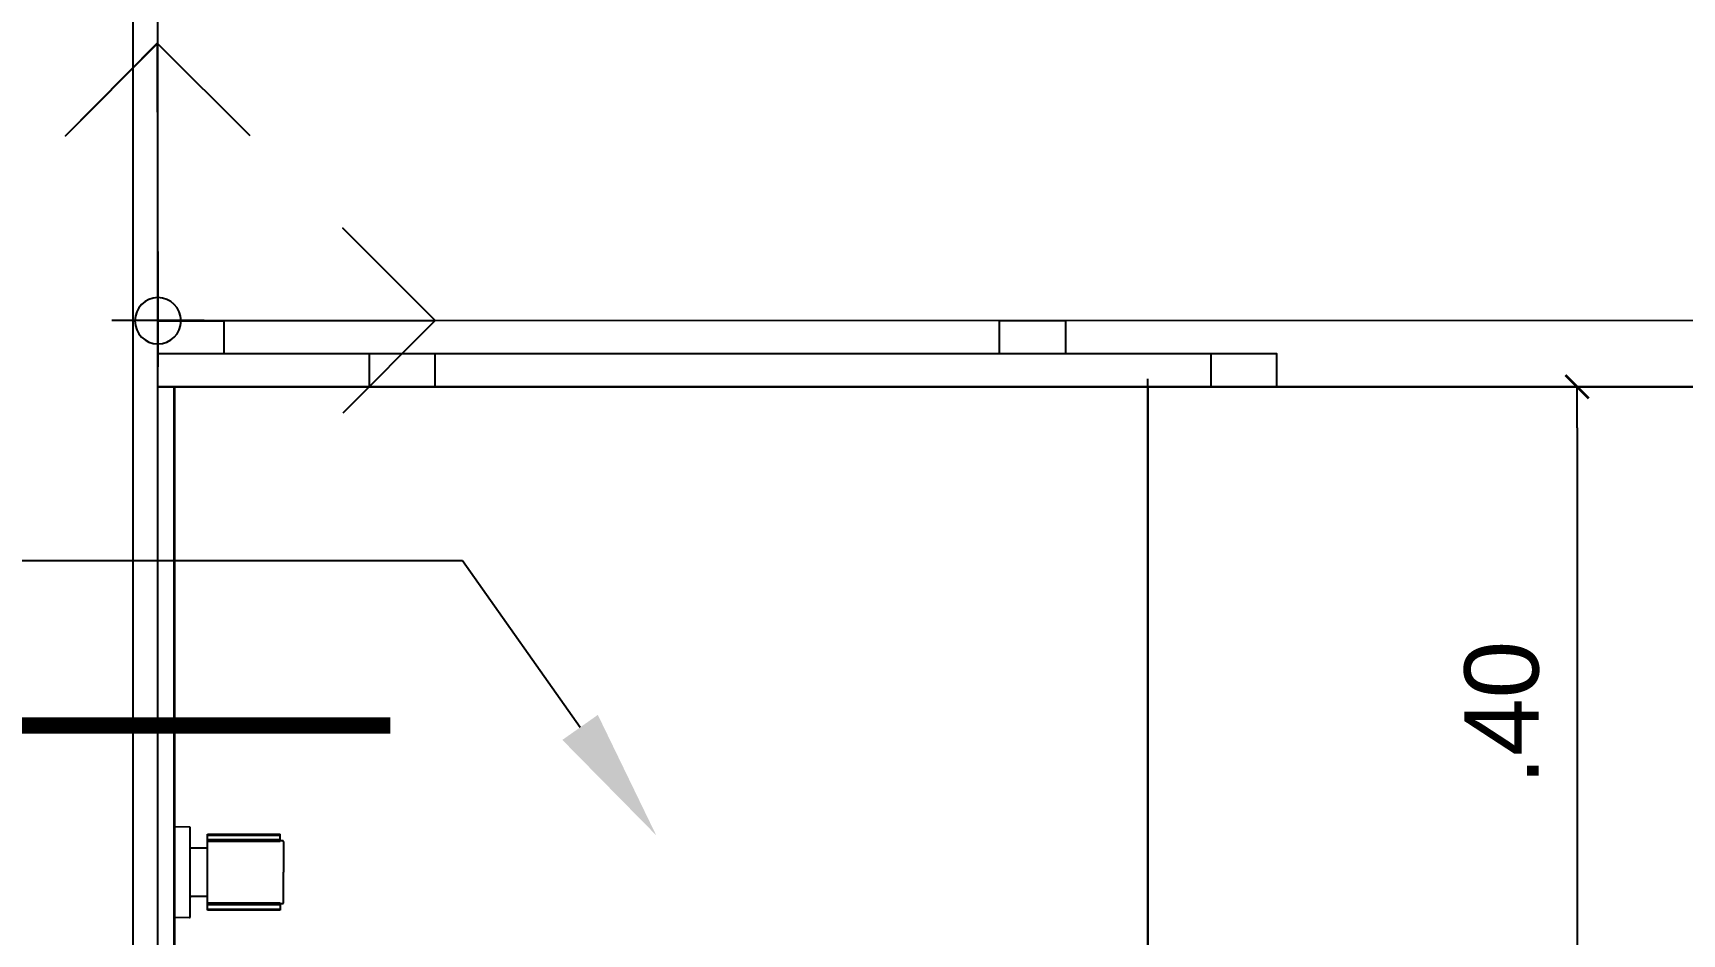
# Model space of a CAD drawing. Header units: metres. Extents: x 198 to 412, y -54 to 17.
# Drawn here: x 251.119 to 252.118, y -45.054 to -44.508 of the extents above; entities that cross this region are included whole.
import ezdxf
from ezdxf import colors
from ezdxf.entities.mleader import LeaderData, LeaderLine
from ezdxf.math import Vec2, Vec3

# ---------------------------------------------------------------- set-up
doc = ezdxf.new("R2010")
doc.units = ezdxf.units.M
doc.header["$LTSCALE"] = 10
for name, color, linetype in [('02', 2, 'Continuous'), ('A-ABERTURAS', 2, 'Continuous'), ('A-EQUIPAMIENTO FIJO', 1, 'Continuous'), ('A-MUROS', 6, 'Continuous'), ('A-Revoques', 1, 'Continuous'), ('A-TEXTOS', 2, 'Continuous'), ('contorno', 2, 'Continuous'), ('Texto', 3, 'Continuous'), ('TM-REVEST', 252, 'Continuous')]:
    doc.layers.add(name, color=color, linetype=linetype)
doc.styles.add('ARIAL', font='arial.ttf')
doc.dimstyles.new('ST-COTA-25', dxfattribs={"dimscale": 0.25, "dimtxt": 0.18, "dimasz": 0.1, "dimexe": 0.18, "dimexo": 0.0625, "dimgap": 0.09, "dimtad": 1, "dimzin": 4, "dimdsep": 46, "dimtxsty": 'ARIAL', "dimblk1": 'COTA_N', "dimblk2": 'COTA_N', "dimsah": 1, "dimcen": 0.09, "dimclrd": 8, "dimclre": 8, "dimclrt": 1, "dimadec": 0, "dimazin": 0, "dimtfac": 1, "dimtix": 1, "dimtmove": 0, "dimatfit": 3, "dimldrblk": 'COTA_N', "dimfxl": 0.18, "dimtolj": 1, "dimtzin": 0, "dimarcsym": 0})

# ---------------------------------------------------------------- blocks, each defined once
blk = doc.blocks.new('A$C4ADF6893')
for p, q in [((-0.1285, 0), (-0.101, 0)), ((-0.12842, -0.0092), (-0.1285, 0)), ((-0.101, 0), (-0.0735, 0)), ((-0.07358, -0.0092), (-0.0735, 0)), ((-0.12842, -0.00922), (-0.12842, -0.0092)), ((-0.12842, -0.00924), (-0.12842, -0.00922)), ((-0.12842, -0.00926), (-0.12842, -0.00924)), ((-0.12841, -0.00927), (-0.12842, -0.00926)), ((-0.12841, -0.00929), (-0.12841, -0.00927)), ((-0.12841, -0.00931), (-0.12841, -0.00929)), ((-0.1284, -0.00932), (-0.12841, -0.00931)), ((-0.1284, -0.00934), (-0.1284, -0.00932)), ((-0.12839, -0.00936), (-0.1284, -0.00934)), ((-0.12839, -0.00937), (-0.12839, -0.00936)), ((-0.12838, -0.00939), (-0.12839, -0.00937)), ((-0.12838, -0.00941), (-0.12838, -0.00939)), ((-0.12837, -0.00942), (-0.12838, -0.00941)), ((-0.12836, -0.00944), (-0.12837, -0.00942)), ((-0.12835, -0.00945), (-0.12836, -0.00944)), ((-0.12834, -0.00947), (-0.12835, -0.00945)), ((-0.12833, -0.00948), (-0.12834, -0.00947)), ((-0.12832, -0.0095), (-0.12833, -0.00948)), ((-0.12831, -0.00951), (-0.12832, -0.0095)), ((-0.1283, -0.00952), (-0.12831, -0.00951)), ((-0.12829, -0.00954), (-0.1283, -0.00952)), ((-0.12828, -0.00955), (-0.12829, -0.00954)), ((-0.12827, -0.00956), (-0.12828, -0.00955)), ((-0.12825, -0.00957), (-0.12827, -0.00956)), ((-0.12824, -0.00958), (-0.12825, -0.00957)), ((-0.12823, -0.0096), (-0.12824, -0.00958)), ((-0.12821, -0.00961), (-0.12823, -0.0096)), ((-0.1282, -0.00962), (-0.12821, -0.00961)), ((-0.12818, -0.00962), (-0.1282, -0.00962)), ((-0.12817, -0.00963), (-0.12818, -0.00962)), ((-0.12815, -0.00964), (-0.12817, -0.00963)), ((-0.12814, -0.00965), (-0.12815, -0.00964)), ((-0.12812, -0.00966), (-0.12814, -0.00965)), ((-0.12811, -0.00966), (-0.12812, -0.00966)), ((-0.12809, -0.00967), (-0.12811, -0.00966)), ((-0.12807, -0.00968), (-0.12809, -0.00967)), ((-0.12806, -0.00968), (-0.12807, -0.00968)), ((-0.12804, -0.00969), (-0.12806, -0.00968)), ((-0.12802, -0.00969), (-0.12804, -0.00969)), ((-0.12801, -0.00969), (-0.12802, -0.00969)), ((-0.12799, -0.0097), (-0.12801, -0.00969)), ((-0.12797, -0.0097), (-0.12799, -0.0097)), ((-0.12795, -0.0097), (-0.12797, -0.0097)), ((-0.12794, -0.0097), (-0.12795, -0.0097)), ((-0.12792, -0.0097), (-0.12794, -0.0097)), ((-0.101, -0.0097), (-0.12792, -0.0097)), ((-0.11619, -0.0097), (-0.11621, -0.0097)), ((-0.11617, -0.0097), (-0.11619, -0.0097)), ((-0.11615, -0.00971), (-0.11617, -0.0097)), ((-0.11613, -0.00971), (-0.11615, -0.00971)), ((-0.11611, -0.00972), (-0.11613, -0.00971)), ((-0.11609, -0.00972), (-0.11611, -0.00972)), ((-0.11607, -0.00973), (-0.11609, -0.00972)), ((-0.11605, -0.00973), (-0.11607, -0.00973)), ((-0.11603, -0.00974), (-0.11605, -0.00973)), ((-0.11601, -0.00975), (-0.11603, -0.00974)), ((-0.11599, -0.00976), (-0.11601, -0.00975)), ((-0.11597, -0.00976), (-0.11599, -0.00976)), ((-0.11595, -0.00977), (-0.11597, -0.00976)), ((-0.11594, -0.00978), (-0.11595, -0.00977)), ((-0.11592, -0.00979), (-0.11594, -0.00978)), ((-0.1159, -0.00981), (-0.11592, -0.00979)), ((-0.11589, -0.00982), (-0.1159, -0.00981)), ((-0.11587, -0.00983), (-0.11589, -0.00982)), ((-0.11585, -0.00984), (-0.11587, -0.00983)), ((-0.11584, -0.00986), (-0.11585, -0.00984)), ((-0.11582, -0.00987), (-0.11584, -0.00986)), ((-0.11581, -0.00989), (-0.11582, -0.00987)), ((-0.11579, -0.0099), (-0.11581, -0.00989)), ((-0.11578, -0.00992), (-0.11579, -0.0099)), ((-0.11577, -0.00993), (-0.11578, -0.00992)), ((-0.11576, -0.00995), (-0.11577, -0.00993)), ((-0.11574, -0.00997), (-0.11576, -0.00995)), ((-0.11573, -0.00998), (-0.11574, -0.00997)), ((-0.11572, -0.01), (-0.11573, -0.00998)), ((-0.07408, -0.0097), (-0.101, -0.0097)), ((-0.08628, -0.01), (-0.08627, -0.00998)), ((-0.08627, -0.00998), (-0.08626, -0.00997)), ((-0.08626, -0.00997), (-0.08624, -0.00995)), ((-0.08624, -0.00995), (-0.08623, -0.00993)), ((-0.08623, -0.00993), (-0.08622, -0.00992)), ((-0.08622, -0.00992), (-0.08621, -0.0099)), ((-0.08621, -0.0099), (-0.08619, -0.00989)), ((-0.08619, -0.00989), (-0.08618, -0.00987)), ((-0.08618, -0.00987), (-0.08616, -0.00986)), ((-0.08616, -0.00986), (-0.08615, -0.00984)), ((-0.08615, -0.00984), (-0.08613, -0.00983)), ((-0.08613, -0.00983), (-0.08611, -0.00982)), ((-0.08611, -0.00982), (-0.0861, -0.00981)), ((-0.0861, -0.00981), (-0.08608, -0.00979)), ((-0.08608, -0.00979), (-0.08606, -0.00978)), ((-0.08606, -0.00978), (-0.08605, -0.00977)), ((-0.08605, -0.00977), (-0.08603, -0.00976)), ((-0.08603, -0.00976), (-0.08601, -0.00976)), ((-0.08601, -0.00976), (-0.08599, -0.00975)), ((-0.08599, -0.00975), (-0.08597, -0.00974)), ((-0.08597, -0.00974), (-0.08595, -0.00973)), ((-0.08595, -0.00973), (-0.08593, -0.00973)), ((-0.08593, -0.00973), (-0.08591, -0.00972)), ((-0.08591, -0.00972), (-0.08589, -0.00972)), ((-0.08589, -0.00972), (-0.08587, -0.00971)), ((-0.08587, -0.00971), (-0.08585, -0.00971)), ((-0.08585, -0.00971), (-0.08583, -0.0097)), ((-0.08583, -0.0097), (-0.08581, -0.0097)), ((-0.08581, -0.0097), (-0.08579, -0.0097)), ((-0.07406, -0.0097), (-0.07408, -0.0097)), ((-0.07405, -0.0097), (-0.07406, -0.0097)), ((-0.07403, -0.0097), (-0.07405, -0.0097)), ((-0.07401, -0.0097), (-0.07403, -0.0097)), ((-0.07399, -0.00969), (-0.07401, -0.0097)), ((-0.07398, -0.00969), (-0.07399, -0.00969)), ((-0.07396, -0.00969), (-0.07398, -0.00969)), ((-0.07394, -0.00968), (-0.07396, -0.00969)), ((-0.07393, -0.00968), (-0.07394, -0.00968)), ((-0.07391, -0.00967), (-0.07393, -0.00968)), ((-0.07389, -0.00966), (-0.07391, -0.00967)), ((-0.07388, -0.00966), (-0.07389, -0.00966)), ((-0.07386, -0.00965), (-0.07388, -0.00966)), ((-0.07385, -0.00964), (-0.07386, -0.00965)), ((-0.07383, -0.00963), (-0.07385, -0.00964)), ((-0.07382, -0.00962), (-0.07383, -0.00963)), ((-0.0738, -0.00962), (-0.07382, -0.00962)), ((-0.07379, -0.00961), (-0.0738, -0.00962)), ((-0.07377, -0.0096), (-0.07379, -0.00961)), ((-0.07376, -0.00958), (-0.07377, -0.0096)), ((-0.07375, -0.00957), (-0.07376, -0.00958)), ((-0.07373, -0.00956), (-0.07375, -0.00957)), ((-0.07372, -0.00955), (-0.07373, -0.00956)), ((-0.07371, -0.00954), (-0.07372, -0.00955)), ((-0.0737, -0.00952), (-0.07371, -0.00954)), ((-0.07369, -0.00951), (-0.0737, -0.00952)), ((-0.07368, -0.0095), (-0.07369, -0.00951)), ((-0.07367, -0.00948), (-0.07368, -0.0095)), ((-0.07366, -0.00947), (-0.07367, -0.00948)), ((-0.07365, -0.00945), (-0.07366, -0.00947)), ((-0.07364, -0.00944), (-0.07365, -0.00945)), ((-0.07363, -0.00942), (-0.07364, -0.00944)), ((-0.07362, -0.00941), (-0.07363, -0.00942)), ((-0.07361, -0.00937), (-0.07362, -0.00939)), ((-0.07362, -0.00939), (-0.07362, -0.00941)), ((-0.0736, -0.00934), (-0.07361, -0.00936)), ((-0.07361, -0.00936), (-0.07361, -0.00937)), ((-0.07359, -0.00931), (-0.0736, -0.00932)), ((-0.0736, -0.00932), (-0.0736, -0.00934)), ((-0.07358, -0.00926), (-0.07359, -0.00927)), ((-0.07359, -0.00927), (-0.07359, -0.00929)), ((-0.07359, -0.00929), (-0.07359, -0.00931)), ((-0.07358, -0.0092), (-0.07358, -0.00922)), ((-0.07358, -0.00922), (-0.07358, -0.00924)), ((-0.07358, -0.00924), (-0.07358, -0.00926)), ((-0.11571, -0.01002), (-0.11572, -0.01)), ((-0.1157, -0.01004), (-0.11571, -0.01002)), ((-0.1157, -0.01006), (-0.1157, -0.01004)), ((-0.11569, -0.01007), (-0.1157, -0.01006)), ((-0.11568, -0.01009), (-0.11569, -0.01007)), ((-0.11567, -0.01011), (-0.11568, -0.01009)), ((-0.11567, -0.01013), (-0.11567, -0.01011)), ((-0.11566, -0.01015), (-0.11567, -0.01013)), ((-0.11566, -0.01017), (-0.11566, -0.01015)), ((-0.11565, -0.01019), (-0.11566, -0.01017)), ((-0.11565, -0.01021), (-0.11565, -0.01019)), ((-0.11565, -0.01023), (-0.11565, -0.01021)), ((-0.11564, -0.01025), (-0.11565, -0.01023)), ((-0.11564, -0.01027), (-0.11564, -0.01025)), ((-0.11564, -0.01029), (-0.11564, -0.01027)), ((-0.11556, -0.0202), (-0.11564, -0.01029)), ((-0.08644, -0.0202), (-0.08636, -0.01029)), ((-0.08636, -0.01025), (-0.08635, -0.01023)), ((-0.08636, -0.01027), (-0.08636, -0.01025)), ((-0.08636, -0.01029), (-0.08636, -0.01027)), ((-0.08635, -0.01019), (-0.08634, -0.01017)), ((-0.08635, -0.01021), (-0.08635, -0.01019)), ((-0.08635, -0.01023), (-0.08635, -0.01021)), ((-0.08634, -0.01015), (-0.08633, -0.01013)), ((-0.08634, -0.01017), (-0.08634, -0.01015)), ((-0.08633, -0.01011), (-0.08632, -0.01009)), ((-0.08633, -0.01013), (-0.08633, -0.01011)), ((-0.08632, -0.01009), (-0.08631, -0.01007)), ((-0.08631, -0.01007), (-0.0863, -0.01006)), ((-0.0863, -0.01004), (-0.08629, -0.01002)), ((-0.0863, -0.01006), (-0.0863, -0.01004)), ((-0.08629, -0.01002), (-0.08628, -0.01)), ((-0.124, -0.0202), (-0.124, -0.0642)), ((-0.1235, -0.0202), (-0.124, -0.0202)), ((-0.1235, -0.0202), (-0.1235, -0.0642)), ((-0.12077, -0.0202), (-0.1235, -0.0202)), ((-0.12077, -0.0202), (-0.12077, -0.0642)), ((-0.11979, -0.0202), (-0.12077, -0.0202)), ((-0.11979, -0.0202), (-0.11979, -0.0642)), ((-0.101, -0.0202), (-0.11979, -0.0202)), ((-0.08221, -0.0202), (-0.101, -0.0202)), ((-0.08123, -0.0202), (-0.08221, -0.0202)), ((-0.08221, -0.0642), (-0.08221, -0.0202)), ((-0.08123, -0.0642), (-0.08123, -0.0202)), ((-0.0785, -0.0202), (-0.08123, -0.0202)), ((-0.078, -0.0202), (-0.0785, -0.0202)), ((-0.0785, -0.0642), (-0.0785, -0.0202)), ((-0.078, -0.0642), (-0.078, -0.0202)), ((-0.1235, -0.0642), (-0.124, -0.0642)), ((-0.12077, -0.0642), (-0.1235, -0.0642)), ((-0.11979, -0.0642), (-0.12077, -0.0642)), ((-0.12, -0.0657), (-0.12, -0.0642)), ((-0.12, -0.06572), (-0.12, -0.0657)), ((-0.12, -0.06573), (-0.12, -0.06572)), ((-0.12, -0.06575), (-0.12, -0.06573)), ((-0.12, -0.06577), (-0.12, -0.06575)), ((-0.11999, -0.06579), (-0.12, -0.06577)), ((-0.11999, -0.0658), (-0.11999, -0.06579)), ((-0.11999, -0.06582), (-0.11999, -0.0658)), ((-0.11998, -0.06584), (-0.11999, -0.06582)), ((-0.11998, -0.06585), (-0.11998, -0.06584)), ((-0.11997, -0.06587), (-0.11998, -0.06585)), ((-0.11996, -0.06589), (-0.11997, -0.06587)), ((-0.11996, -0.0659), (-0.11996, -0.06589)), ((-0.11995, -0.06592), (-0.11996, -0.0659)), ((-0.11994, -0.06593), (-0.11995, -0.06592)), ((-0.11993, -0.06595), (-0.11994, -0.06593)), ((-0.11992, -0.06596), (-0.11993, -0.06595)), ((-0.11991, -0.06598), (-0.11992, -0.06596)), ((-0.1199, -0.06599), (-0.11991, -0.06598)), ((-0.11989, -0.06601), (-0.1199, -0.06599)), ((-0.11988, -0.06602), (-0.11989, -0.06601)), ((-0.11987, -0.06603), (-0.11988, -0.06602)), ((-0.11986, -0.06605), (-0.11987, -0.06603)), ((-0.11985, -0.06606), (-0.11986, -0.06605)), ((-0.11983, -0.06607), (-0.11985, -0.06606)), ((-0.11982, -0.06608), (-0.11983, -0.06607)), ((-0.11981, -0.06609), (-0.11982, -0.06608)), ((-0.11979, -0.0661), (-0.11981, -0.06609)), ((-0.11978, -0.06611), (-0.11979, -0.0661)), ((-0.11976, -0.06612), (-0.11978, -0.06611)), ((-0.11975, -0.06613), (-0.11976, -0.06612)), ((-0.11973, -0.06614), (-0.11975, -0.06613)), ((-0.11972, -0.06615), (-0.11973, -0.06614)), ((-0.1197, -0.06616), (-0.11972, -0.06615)), ((-0.11969, -0.06616), (-0.1197, -0.06616)), ((-0.11967, -0.06617), (-0.11969, -0.06616)), ((-0.11965, -0.06618), (-0.11967, -0.06617)), ((-0.11964, -0.06618), (-0.11965, -0.06618)), ((-0.11962, -0.06619), (-0.11964, -0.06618)), ((-0.1196, -0.06619), (-0.11962, -0.06619)), ((-0.11959, -0.06619), (-0.1196, -0.06619)), ((-0.11957, -0.0662), (-0.11959, -0.06619)), ((-0.11955, -0.0662), (-0.11957, -0.0662)), ((-0.11953, -0.0662), (-0.11955, -0.0662)), ((-0.11952, -0.0662), (-0.11953, -0.0662)), ((-0.1195, -0.0662), (-0.11952, -0.0662)), ((-0.1195, -0.0662), (-0.101, -0.0662)), ((-0.0825, -0.0662), (-0.101, -0.0662)), ((-0.08248, -0.0662), (-0.0825, -0.0662)), ((-0.08247, -0.0662), (-0.08248, -0.0662)), ((-0.08245, -0.0662), (-0.08247, -0.0662)), ((-0.08243, -0.0662), (-0.08245, -0.0662)), ((-0.08241, -0.06619), (-0.08243, -0.0662)), ((-0.0824, -0.06619), (-0.08241, -0.06619)), ((-0.08238, -0.06619), (-0.0824, -0.06619)), ((-0.08236, -0.06618), (-0.08238, -0.06619)), ((-0.08235, -0.06618), (-0.08236, -0.06618)), ((-0.08233, -0.06617), (-0.08235, -0.06618)), ((-0.08231, -0.06616), (-0.08233, -0.06617)), ((-0.0823, -0.06616), (-0.08231, -0.06616)), ((-0.08228, -0.06615), (-0.0823, -0.06616)), ((-0.08227, -0.06614), (-0.08228, -0.06615)), ((-0.08225, -0.06613), (-0.08227, -0.06614)), ((-0.08224, -0.06612), (-0.08225, -0.06613)), ((-0.08222, -0.06611), (-0.08224, -0.06612)), ((-0.08221, -0.0661), (-0.08222, -0.06611)), ((-0.08123, -0.0642), (-0.08221, -0.0642)), ((-0.08219, -0.06609), (-0.08221, -0.0661)), ((-0.08218, -0.06608), (-0.08219, -0.06609)), ((-0.08217, -0.06607), (-0.08218, -0.06608)), ((-0.08215, -0.06606), (-0.08217, -0.06607)), ((-0.08214, -0.06605), (-0.08215, -0.06606)), ((-0.08213, -0.06603), (-0.08214, -0.06605)), ((-0.08212, -0.06602), (-0.08213, -0.06603)), ((-0.08211, -0.06601), (-0.08212, -0.06602)), ((-0.0821, -0.06599), (-0.08211, -0.06601)), ((-0.08209, -0.06598), (-0.0821, -0.06599)), ((-0.08208, -0.06596), (-0.08209, -0.06598)), ((-0.08207, -0.06595), (-0.08208, -0.06596)), ((-0.08206, -0.06593), (-0.08207, -0.06595)), ((-0.08205, -0.06592), (-0.08206, -0.06593)), ((-0.08204, -0.0659), (-0.08205, -0.06592)), ((-0.08203, -0.06587), (-0.08204, -0.06589)), ((-0.08204, -0.06589), (-0.08204, -0.0659)), ((-0.08202, -0.06585), (-0.08203, -0.06587)), ((-0.08201, -0.06582), (-0.08202, -0.06584)), ((-0.08202, -0.06584), (-0.08202, -0.06585)), ((-0.082, -0.06577), (-0.08201, -0.06579)), ((-0.08201, -0.06579), (-0.08201, -0.0658)), ((-0.08201, -0.0658), (-0.08201, -0.06582)), ((-0.082, -0.0642), (-0.082, -0.0657)), ((-0.082, -0.0657), (-0.082, -0.06572)), ((-0.082, -0.06572), (-0.082, -0.06573)), ((-0.082, -0.06573), (-0.082, -0.06575)), ((-0.082, -0.06575), (-0.082, -0.06577)), ((-0.08123, -0.0642), (-0.0785, -0.0642)), ((-0.0785, -0.0642), (-0.078, -0.0642))]:
    blk.add_line(p, q)
blk = doc.blocks.new('COTA_N')
for p, q in [((0, 0.5), (0, -0.5)), ((-1, 0), (0, 0))]:
    blk.add_line(p, q)
at = {"color": 3, "const_width": 0.065}
blk.add_lwpolyline([(0.141, 0.141), (0.283, 0.283), (0, 0), (-0.141, -0.141), (-0.283, -0.283)], dxfattribs=at)
blk = doc.blocks.new('*D436')
at = {"color": 8, "lineweight": -2, "transparency": 16777216}
for p, q in [((252.04759, -44.72229), (252.00925, -44.72229)), ((252.05425, -44.74729), (252.05425, -45.09245)), ((252.04759, -45.11745), (252.00925, -45.11745))]:
    blk.add_line(p, q, dxfattribs=at)
at = {"layer": 'Defpoints', "color": 0, "transparency": 16777216}
for p in [(252.06321, -44.72229), (252.05425, -45.11745), (252.06321, -45.11745)]:
    blk.add_point(p, dxfattribs=at)
at = {"color": 8, "lineweight": -2, "transparency": 16777216, "xscale": 0.025, "yscale": 0.025, "zscale": 0.025}
for p, rotation in [((252.05425, -44.72229), 90), ((252.05425, -45.11745), 270)]:
    blk.add_blockref('COTA_N', p, dxfattribs=dict(at, rotation=rotation))
at = {"color": 1, "transparency": 16777216, "insert": (252.00877, -44.91987), "char_height": 0.045, "attachment_point": 5, "rotation": 90, "style": 'ARIAL'}
blk.add_mtext('\\A1;.40', dxfattribs=at)
blk = doc.blocks.new('dsdadaaa')
at = {"layer": 'contorno', "color": 1}
for p, q in [((338.3528, -127.3552), (338.3528, -127.2752)), ((338.3929, -127.3151), (338.3129, -127.3151))]:
    blk.add_line(p, q, dxfattribs=at)
at = {"layer": 'contorno', "color": 3}
blk.add_lwpolyline([(338.4328, -127.4751), (338.3525, -127.5549), (338.2728, -127.4751), (338.3523, -127.5551), (338.3528, -127.3151), (338.5928, -127.3151), (338.5128, -127.3951), (338.5928, -127.3151), (338.5128, -127.2351)], dxfattribs=at)
at = {"layer": 'contorno', "color": 1}
blk.add_circle((338.3529, -127.315), 0.02, dxfattribs=at)

msp = doc.modelspace()

# ---------------------------------------------------------------- linework, layer by layer
at = {"layer": 'A-ABERTURAS', "color": 1, "transparency": 33554661}
for p, q in [((251.19434, -44.70228), (251.19435, -44.68228)), ((251.19435, -44.68228), (251.23434, -44.68229)), ((251.23434, -44.68229), (251.23434, -44.70229)), ((251.70435, -44.70227), (251.70436, -44.68227)), ((251.70436, -44.68227), (251.74435, -44.68228)), ((251.74435, -44.68228), (251.74435, -44.70228)), ((251.52226, -44.70228), (251.19434, -44.70228)), ((251.36226, -44.72229), (251.32226, -44.72229))]:
    msp.add_line(p, q, dxfattribs=at)
msp.add_lwpolyline([(251.32226, -44.70228), (251.32226, -44.72229), (251.36226, -44.72229), (251.36226, -44.70228)], close=True, dxfattribs=at)
at = {"layer": 'A-EQUIPAMIENTO FIJO', "transparency": 33554687}
msp.add_line((252.72902, -44.68227), (251.19435, -44.68228), dxfattribs=at)
at = {"layer": 'A-EQUIPAMIENTO FIJO'}
for p, q in [((251.87227, -44.70228), (251.32226, -44.70228)), ((252.68901, -44.72229), (251.19434, -44.72229)), ((251.87227, -44.72228), (251.32226, -44.72229)), ((251.87227, -44.72228), (251.83227, -44.72228))]:
    msp.add_line(p, q, dxfattribs=at)
msp.add_lwpolyline([(251.83227, -44.70227), (251.83227, -44.72228), (251.87227, -44.72228), (251.87227, -44.70227)], close=True, dxfattribs=at)
at = {"layer": 'A-MUROS', "transparency": 33554687}
msp.add_line((251.17935, -45.54262), (251.17935, -43.17762), dxfattribs=at)
at = {"layer": 'A-Revoques', "transparency": 33554687}
for p, q in [((251.19435, -45.52262), (251.19435, -43.19262)), ((251.19434, -44.72229), (251.20434, -44.72229))]:
    msp.add_line(p, q, dxfattribs=at)
msp.add_lwpolyline([(251.20434, -44.72229), (251.20434, -45.51262), (252.71901, -45.51262), (252.71901, -44.72229)], dxfattribs=at)
at = {"layer": 'Texto', "color": 251, "const_width": 0.01}
msp.add_lwpolyline([(250.75849, -44.92752), (251.33509, -44.92752)], dxfattribs=at)
at = {"layer": 'TM-REVEST'}
for points in [[(251.20426, -44.72229), (251.7942, -44.72229), (251.7942, -45.11745), (251.20426, -45.11745), (251.20426, -44.72229)], [(251.7942, -44.72229), (252.39188, -44.72229), (252.39188, -45.11745), (251.7942, -45.11745), (251.7942, -44.71745)]]:
    msp.add_lwpolyline(points, dxfattribs=at)

# ---------------------------------------------------------------- block references
at = {"layer": '02', "xscale": -1, "rotation": 90.00058386206791}
msp.add_blockref('A$C4ADF6893', (251.20422, -45.11745), dxfattribs=at)
at = {"layer": 'contorno', "xscale": -0.7, "yscale": 0.7, "zscale": 0.7, "rotation": 180}
msp.add_blockref('dsdadaaa', (14.34733, -133.80284), dxfattribs=at)

# ---------------------------------------------------------------- dimensions: what is measured, and where the dimension line sits
dim = msp.add_linear_dim(base=(252.05425, -45.11745), p1=(252.06321, -44.72229), p2=(252.06321, -45.11745), angle=90, dimstyle='ST-COTA-25')
dim.commit()
dim.dimension.update_dxf_attribs({"geometry": '*D436', "text_midpoint": (252.00877, -44.91987)})

# ---------------------------------------------------------------- leaders
at = {"layer": 'A-TEXTOS'}
ml = msp.add_multileader_mtext('Standard', dxfattribs=at)
ml.set_content('11', color=256, style='ARIAL')
ml.set_leader_properties(color=1)
ml.build(insert=Vec2(0, 0))
ml.multileader.update_dxf_attribs({"has_text_frame": 1, "arrow_head_size": 0.08, "scale": 0.02})
ctx = ml.context
ctx.base_point, ctx.scale, ctx.char_height, ctx.arrow_head_size, ctx.landing_gap_size, ctx.plane_origin = Vec3(250.14174, -44.82767), 0.02, 0.08, 0.08, 0.04, Vec3(252.03485, -44.82767)
ctx.text_align_type = 2
notes = []
notes.append((ctx, [(0, (1, 1, 0), (251.37887, -44.82767), (-1, 0), 1.06551, [(0, [(251.49626, -44.99404)], 0, [])])]))
ctx.mtext.insert, ctx.mtext.alignment, ctx.mtext.flow_direction = Vec3(250.27337, -44.78767), 3, 5
for ctx, leaders in notes:
    for number, flags, end, landing, length, lines in leaders:
        leader = LeaderData()
        leader.index, (leader.has_last_leader_line, leader.has_dogleg_vector, leader.attachment_direction) = number, flags
        leader.last_leader_point, leader.dogleg_vector, leader.dogleg_length = Vec3(end), Vec3(landing), length
        for number, points, colour, breaks in lines:
            line = LeaderLine()
            line.index, line.vertices, line.color, line.breaks = number, Vec3.list(points), colors.encode_raw_color(colour), breaks
            leader.lines.append(line)
        ctx.leaders.append(leader)

doc.saveas('drawing.dxf')
